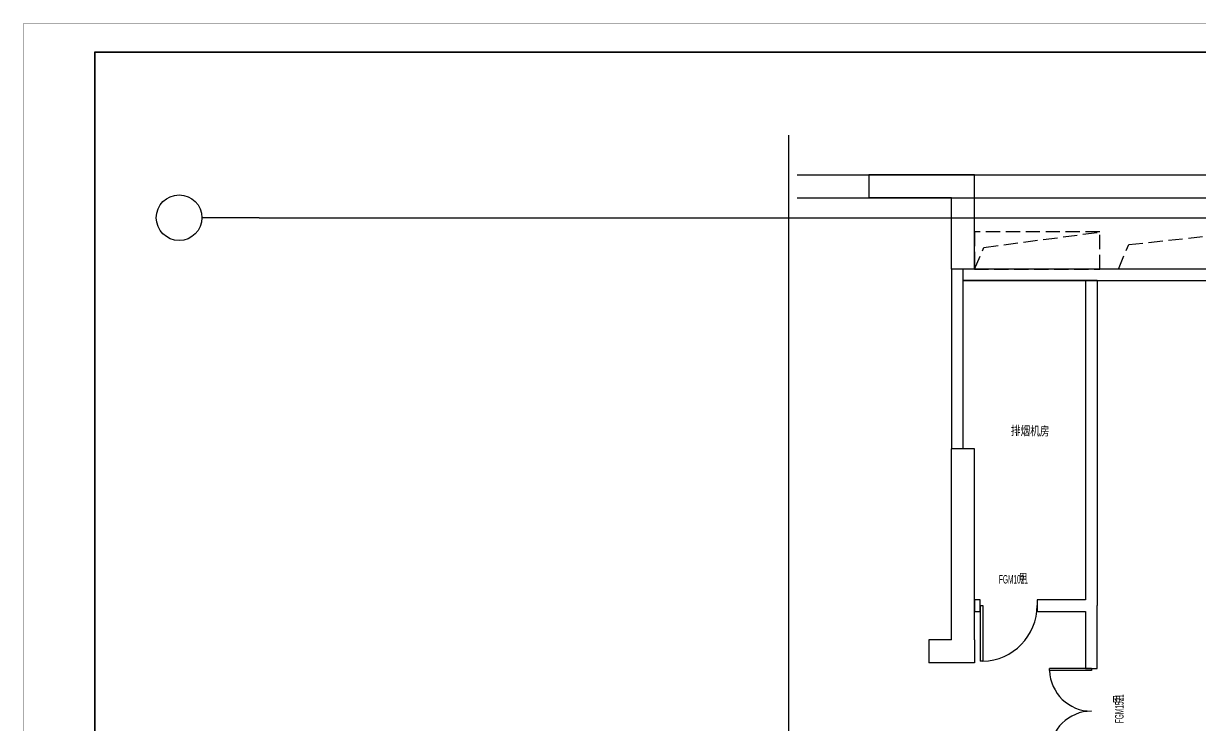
# Model space of a CAD drawing. Extents: x -253824 to 107923, y -224968 to 180578.
# Drawn here: x -253824 to -233217, y 75190 to 87477 of the extents above; entities that cross this region are included whole.
import ezdxf
from ezdxf.enums import TextEntityAlignment as Align

# ---------------------------------------------------------------- set-up
doc = ezdxf.new("R2010")
doc.units = 0
doc.header["$LTSCALE"] = 1000
doc.header["$MEASUREMENT"] = 0
doc.linetypes.add('DASH', pattern=[0.35, 0.25, -0.1])
doc.layers.get('0').update_dxf_attribs({"linetype": 'CONTINUOUS'})
for name, color, linetype in [('00-风量计算', 6, 'CONTINUOUS'), ('02-TEXT_房间', 7, 'CONTINUOUS'), ('A-TECH_结构', 21, 'CONTINUOUS'), ('A_STR-砌块墙', 121, 'CONTINUOUS'), ('A_STR-砼墙', 51, 'CONTINUOUS'), ('ACS_COM_BZ', 3, 'CONTINUOUS'), ('AXIS', 3, 'CONTINUOUS'), ('AXIS_TEXT', 7, 'CONTINUOUS'), ('DOOR_FIRE', 220, 'CONTINUOUS'), ('DOOR_FIRE_TEXT', 7, 'CONTINUOUS'), ('DOTE', 1, 'CONTINUOUS')]:
    doc.layers.add(name, color=color, linetype=linetype)
doc.styles.add('_TCH_SPACE', font='ros.shx', dxfattribs={"width": 0.75, "height": 5, "bigfont": 'jd.shx'})
doc.styles.add('_TCH_WINDOW', font='ros.shx', dxfattribs={"width": 0.65, "height": 3.5, "bigfont": 'jd.shx'})
doc.styles.add('COMPLEX', font='COMPLEX')

# ---------------------------------------------------------------- blocks, each defined once
blk = doc.blocks.new('图框-A1')
for points, const_width in [([(0, 0), (841, 0), (841, 594), (0, 594)], 0.05), ([(766, 584), (25, 584), (25, 10), (766, 10)], 0.5)]:
    blk.add_lwpolyline(points, close=True, dxfattribs=dict(const_width=const_width))
blk = doc.blocks.new('_AXISO')
blk.add_circle((0, 0), 0.5)
at = {"layer": 'AXIS_TEXT', "style": 'COMPLEX', "width": 1.041667}
blk.add_attdef('A', text='', height=0.56, dxfattribs=at).set_placement((-0.25, -0.28), (0.25, -0.28), align=Align.FIT)
blk = doc.blocks.new('l')
at = {"layer": 'A-TECH_结构', "linetype": 'DASH'}
for points in [[(-5150, 18300), (-4982, 18677), (-2950, 18950)], [(-2625, 18300), (-2444, 18728), (-400, 18950)]]:
    blk.add_lwpolyline(points, dxfattribs=at)
blk.add_lwpolyline([(-5150, 18300), (-2950, 18300), (-2950, 18950), (-5150, 18950)], close=True, dxfattribs=at)
at = {"layer": 'A_STR-砌块墙'}
for p, q in [((-5550, 18300), (-5550, 15150)), ((-5350, 18300), (-5550, 18300)), ((-5350, 18300), (-5350, 15150)), ((0, 18300), (-5350, 18300)), ((-5350, 18300), (-5350, 18100)), ((-3000, 18100), (-5350, 18100)), ((-5350, 18100), (0, 18100)), ((-3200, 18100), (-3200, 12500)), ((-3000, 18100), (-3000, 12400)), ((-5350, 15150), (-5550, 15150)), ((-5050, 12500), (-5150, 12500)), ((-5150, 12500), (-5150, 12300)), ((-5050, 12300), (-5050, 12500)), ((-3200, 12500), (-4050, 12500)), ((-4050, 12500), (-4050, 12300)), ((-3000, 11300), (-3000, 12400)), ((-5150, 12300), (-5050, 12300)), ((-4050, 12300), (-3200, 12300)), ((-3200, 12300), (-3200, 11300)), ((-3200, 11300), (-3000, 11300))]:
    blk.add_line(p, q, dxfattribs=at)
at = {"layer": 'A_STR-砼墙'}
for p, q in [((-8253, 19950), (9620, 19950)), ((-5150, 19950), (-7000, 19950)), ((-7000, 19950), (-7000, 19550)), ((-5150, 18300), (-5150, 19950)), ((-8253, 19550), (9470, 19550)), ((-5550, 19550), (-7000, 19550)), ((-5550, 18300), (-5550, 19550)), ((-5150, 18300), (-5550, 18300)), ((-5550, 11800), (-5550, 15150)), ((-5150, 15150), (-5550, 15150)), ((-5150, 11800), (-5150, 15150)), ((-5550, 11800), (-5950, 11800)), ((-5950, 11800), (-5950, 11400)), ((-5150, 11800), (-5150, 11800)), ((-5150, 11800), (-5150, 11400)), ((-5550, 11400), (-5950, 11400)), ((-5150, 11400), (-5550, 11400))]:
    blk.add_line(p, q, dxfattribs=at)
at = {"layer": 'AXIS'}
blk.add_line((-17685, 19200), (-18685, 19200), dxfattribs=at)
at = {"layer": 'DOOR_FIRE'}
for p, q in [((-5050, 12400), (-5000, 12400)), ((-5050, 12400), (-5050, 11425)), ((-5000, 12400), (-5000, 11425)), ((-5000, 11425), (-5050, 11425)), ((-3100, 11300), (-3831, 11300)), ((-3831, 11262), (-3831, 11300)), ((-3100, 11262), (-3831, 11262)), ((-3100, 11300), (-3100, 11262))]:
    blk.add_line(p, q, dxfattribs=at)
for centre, radius, start, end in [((-5025, 12400), 975, 271.4693, 0), ((-3100, 11281), 731, 181.4693, 270), ((-3100, 9819), 731, 90, 178.5308)]:
    blk.add_arc(centre, radius, start, end, dxfattribs=at)
at = {"layer": 'DOTE'}
for p, q in [((-8400, -1506), (-8400, 20645)), ((-17685, 19200), (9770, 19200))]:
    blk.add_line(p, q, dxfattribs=at)
at = {"layer": 'AXIS', "xscale": 800, "yscale": 800, "zscale": 800, "rotation": 270}
blk.add_blockref('_AXISO', (-19085, 19200), dxfattribs=at)
at = {"layer": '02-TEXT_房间', "color": 6, "style": '_TCH_SPACE', "width": 0.75}
blk.add_text('排烟机房', height=173.6, rotation=359.1019, dxfattribs=at).set_placement((-4511, 15374))
at = {"layer": 'DOOR_FIRE_TEXT', "style": '_TCH_WINDOW'}
for s, height, width, p in [('FGM1021', 148.8, 0.458824, (-4719, 12788)), ('甲', 174, 0.65, (-4370, 12788))]:
    blk.add_text(s, height=height, dxfattribs=dict(at, width=width)).set_placement(p)
for s, height, width, p in [('甲', 174, 0.65, (-2535, 10688)), ('FGM1521', 148.8, 0.458824, (-2535, 10340))]:
    blk.add_text(s, height=height, rotation=90, dxfattribs=dict(at, width=width)).set_placement(p)

msp = doc.modelspace()

# ---------------------------------------------------------------- linework, layer by layer
at = {"layer": '00-风量计算'}
msp.add_lwpolyline([(-252573, 86976), (-215523, 86976), (-215523, 58276), (-252573, 58276)], close=True, dxfattribs=at)

# ---------------------------------------------------------------- block references
at = {"xscale": 50, "yscale": 50, "zscale": 50}
msp.add_blockref('图框-A1', (-253823, 57776), dxfattribs=at)
at = {"layer": 'ACS_COM_BZ'}
msp.add_blockref('l', (-232012, 64873), dxfattribs=at)

doc.saveas('drawing.dxf')
